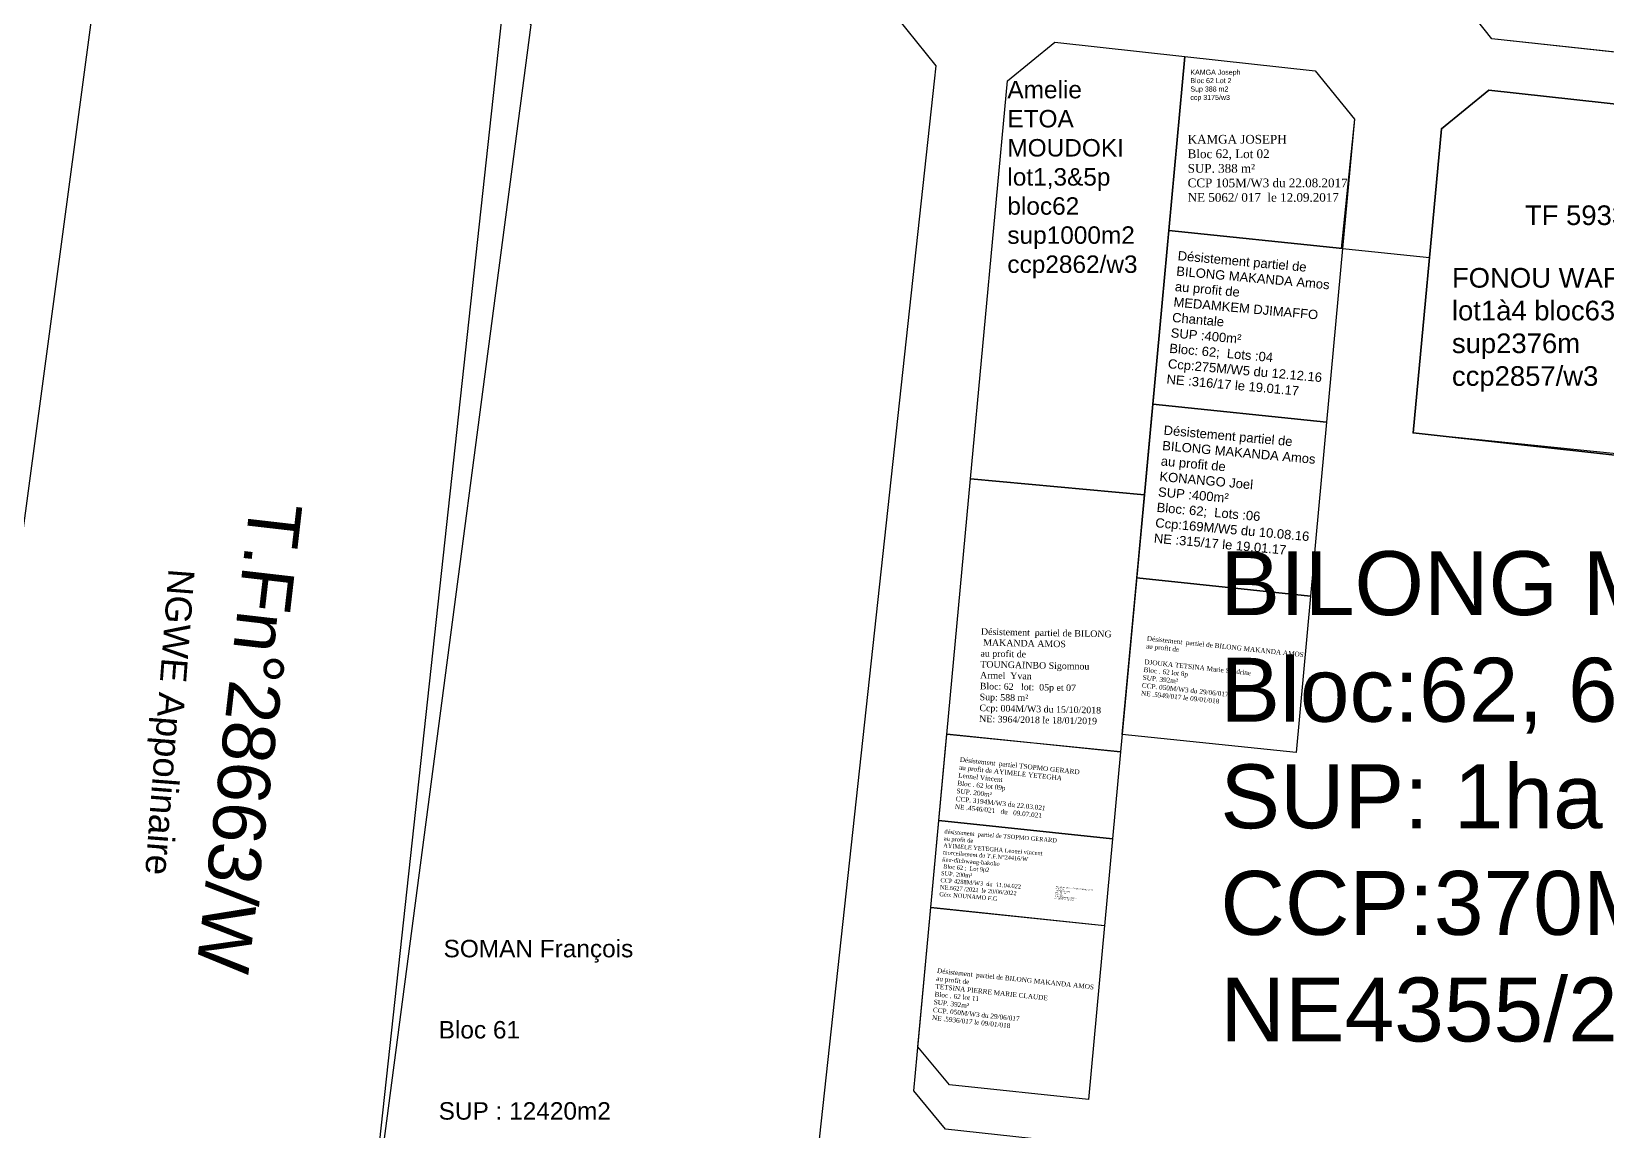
# Model space of a CAD drawing. Header units: millimetres. Extents: x 590121 to 927379, y 438565 to 1441738.
# Drawn here: x 924576.2 to 924756.6, y 1439773.6 to 1439899.5 of the extents above; entities that cross this region are included whole.
import ezdxf

# ---------------------------------------------------------------- set-up
doc = ezdxf.new("R2010")
doc.units = ezdxf.units.MM
doc.header["$LTSCALE"] = 10
doc.layers.add('end maj 26 02 2021', color=30, linetype='Continuous')
doc.layers.add('MAJ JUILLET 2021', color=7, linetype='Continuous')
doc.styles.get("Standard").update_dxf_attribs({"font": 'arial.ttf'})
doc.styles.add('Times 1.0', font='times.ttf', dxfattribs={"width": 0.99, "height": 1})

msp = doc.modelspace()

# ---------------------------------------------------------------- linework, layer by layer
at = {"color": 5, "flags": 128}
msp.add_lwpolyline([(924680.09, 1439809.06), (924699.99, 1439806.99), (924699.07, 1439797.02), (924679.17, 1439799.1)], close=True, dxfattribs=at)
at = {"layer": 'end maj 26 02 2021', "color": 5, "linetype": 'ByBlock'}
for p, q in [((924693.37, 1439898.25), (924708.28, 1439896.61)), ((924708.28, 1439896.61), (924703.63, 1439846.37)), ((924703.63, 1439846.37), (924683.72, 1439848.22))]:
    msp.add_line(p, q, dxfattribs=at)
at = {"layer": 'end maj 26 02 2021', "linetype": 'ByBlock', "flags": 128}
for points in [[(924758.56, 1440037.83), (924875.87, 1440025.08), (924879.42, 1440020.67), (924865.16, 1439889.44), (924860.75, 1439885.89), (924743.44, 1439898.65), (924739.9, 1439903.06), (924754.16, 1440034.29)], [(924635.54, 1439905.37), (924675.3, 1439901.05), (924679.73, 1439895.54), (924653.05, 1439649.91), (924647.91, 1439646.92), (924609.05, 1439663.66), (924605, 1439670.6), (924630.03, 1439900.94)]]:
    msp.add_lwpolyline(points, close=True, dxfattribs=at)
at = {"layer": 'end maj 26 02 2021', "color": 150, "linetype": 'ByBlock', "lineweight": -3, "ltscale": 0.0014, "flags": 128}
for points in [[(924741.63, 1439918.97), (924771.45, 1439915.72), (924769.29, 1439895.84), (924743.44, 1439898.65), (924739.9, 1439903.06)], [(924708.28, 1439896.61), (924723.19, 1439894.96), (924727.7, 1439889.44), (924726.16, 1439874.63), (924706.44, 1439876.69)], [(924706.44, 1439876.69), (924726.33, 1439874.62), (924724.49, 1439854.7), (924704.6, 1439856.77)]]:
    msp.add_lwpolyline(points, close=True, dxfattribs=at)
at = {"layer": 'end maj 26 02 2021', "color": 3, "linetype": 'ByBlock', "lineweight": -3, "ltscale": 0.0014, "flags": 128}
msp.add_lwpolyline([(924558.92, 1439684.91), (924555.05, 1439691.84), (924583.59, 1439905.14), (924586.96, 1439907.81), (924630.71, 1439903.51), (924633.34, 1439900.25), (924603.19, 1439671.12), (924597.89, 1439668.18), (924558.92, 1439684.91)], dxfattribs=at)
at = {"layer": 'end maj 26 02 2021', "color": 5, "linetype": 'ByBlock', "flags": 128}
msp.add_lwpolyline([(924683.72, 1439848.22), (924687.94, 1439893.82), (924693.37, 1439898.25)], dxfattribs=at)
at = {"layer": 'end maj 26 02 2021', "linetype": 'ByBlock', "ltscale": 0.0014, "flags": 128}
msp.add_lwpolyline([(924708.28, 1439896.61), (924723.19, 1439894.96), (924727.7, 1439889.44), (924726.33, 1439874.62), (924706.44, 1439876.69)], close=True, dxfattribs=at)
at = {"layer": 'end maj 26 02 2021', "color": 3, "linetype": 'ByBlock', "lineweight": 35, "flags": 128}
msp.add_lwpolyline([(924743.07, 1439892.77), (924792.78, 1439887.29), (924797.29, 1439881.76), (924794.07, 1439846.9), (924734.42, 1439853.48), (924737.65, 1439888.34)], close=True, dxfattribs=at)
at = {"layer": 'end maj 26 02 2021', "color": 5, "linetype": 'ByBlock', "ltscale": 0.0014, "flags": 128}
msp.add_lwpolyline([(924706.44, 1439876.69), (924736.28, 1439873.58), (924734.42, 1439853.48), (924859.87, 1439840.72), (924851.01, 1439759.2), (924846.6, 1439755.66), (924680.84, 1439773.69), (924677.23, 1439778.1), (924683.72, 1439848.22), (924703.63, 1439846.37)], close=True, dxfattribs=at)
at = {"layer": 'end maj 26 02 2021', "color": 150, "linetype": 'ByBlock', "lineweight": -3, "ltscale": 0.0014, "flags": 128}
for points in [[(924704.6, 1439856.77), (924724.49, 1439854.7), (924722.65, 1439834.78), (924702.75, 1439836.86), (924704.6, 1439856.77), (924724.49, 1439854.7), (924722.65, 1439834.78)], [(924704.6, 1439856.77), (924724.49, 1439854.7), (924722.65, 1439834.78), (924702.75, 1439836.86), (924704.6, 1439856.77)]]:
    msp.add_lwpolyline(points, dxfattribs=at)
at = {"layer": 'end maj 26 02 2021', "color": 150}
for points in [[(924683.72, 1439848.22), (924703.63, 1439846.37), (924700.91, 1439816.94), (924681.01, 1439818.94)], [(924702.75, 1439836.86), (924722.65, 1439834.78), (924721, 1439816.86), (924701.09, 1439818.93)], [(924681.02, 1439819.02), (924700.91, 1439816.94), (924699.07, 1439797.02), (924679.17, 1439799.1)], [(924679.17, 1439799.1), (924699.07, 1439797.03), (924697.23, 1439777.11), (924681.31, 1439778.77), (924677.7, 1439783.16)]]:
    msp.add_lwpolyline(points, close=True, dxfattribs=at)
at = {"layer": 'MAJ JUILLET 2021', "color": 150, "linetype": 'ByBlock', "lineweight": -3, "ltscale": 0.0014, "flags": 128}
msp.add_lwpolyline([(924681.02, 1439819.01), (924700.91, 1439816.94), (924699.99, 1439806.99), (924680.09, 1439809.06)], close=True, dxfattribs=at)

# ---------------------------------------------------------------- texts
at = {"layer": 'end maj 26 02 2021', "color": 1, "linetype": 'ByBlock'}
msp.add_text('T.Fn°28663/W', height=6, rotation=263.4235, dxfattribs=at).set_placement((924601.23, 1439845.79))
at = {"layer": 'end maj 26 02 2021', "color": 7, "linetype": 'ByBlock'}
for s, p in [('SOMAN François', (924623.36, 1439793.4)), ('Bloc 61', (924622.8, 1439784.1)), ('SUP : 12420m2', (924622.8, 1439774.8))]:
    msp.add_text(s, height=2, dxfattribs=at).set_placement(p)
at = {"layer": 'end maj 26 02 2021', "linetype": 'ByBlock', "ltscale": 0.0014, "insert": (924708.9, 1439895.1), "char_height": 0.5781, "width": 6.9522, "attachment_point": 1}
msp.add_mtext('{\\C7;KAMGA Joseph\\PBloc 62 Lot 2\\PSup 388 m2\\Pccp 3175/w3}', dxfattribs=at)
at = {"layer": 'end maj 26 02 2021', "color": 7, "linetype": 'ByBlock', "attachment_point": 1}
for s, insert, char_height, width in [('Amelie ETOA MOUDOKI\\Plot1,3&5p bloc62\\Psup1000m2\\Pccp2862/w3', (924687.94, 1439893.82), 2, 15.69), ('{\\C1;TF 5933/WB}', (924747.22, 1439879.55), 2.25, 33.8175), ('FONOU WAFO Marie\\Plot1à4 bloc63\\Psup2376m\\Pccp2857/w3', (924738.86, 1439872.38), 2.25, 33.8175)]:
    msp.add_mtext(s, dxfattribs=dict(at, insert=insert, char_height=char_height, width=width))
at = {"layer": 'end maj 26 02 2021', "color": 150, "linetype": 'ByBlock', "lineweight": -3, "ltscale": 0.0014, "insert": (924708.59, 1439887.63), "char_height": 1, "width": 18.8786, "attachment_point": 1, "style": 'Times 1.0'}
msp.add_mtext('{\\C256;KAMGA JOSEPH\\PBloc 62, Lot 02\\PSUP. 388 m²\\PCCP 105M/W3 du 22.08.2017\\PNE 5062/ 017  le 12.09.2017}', dxfattribs=at)
at = {"layer": 'end maj 26 02 2021', "linetype": 'ByBlock', "char_height": 1.0654, "width": 96.3326, "attachment_point": 1, "rotation": 354.84}
for s, insert in [('{\\fArial|b0|i0|c0|p34;\\C1;Désistement partiel de\\C7; \\PBILONG MAKANDA Amos\\P\\C1;au profit de \\P\\C7;MEDAMKEM DJIMAFFO\\PChantale\\PSUP :400m²\\PBloc: 62;  Lots :04\\PCcp:275M/W5 du 12.12.16\\PNE :316/17 le 19.01.17}', (924707.51, 1439874.34)), ('{\\fArial|b0|i0|c0|p34;\\C1;Désistement partiel de\\C7; \\PBILONG MAKANDA Amos\\P\\C1;au profit de \\P\\C7;KONANGO Joel \\PSUP :400m²\\PBloc: 62;  Lots :06\\PCcp:169M/W5 du 10.08.16\\PNE :315/17 le 19.01.17}', (924705.9, 1439854.35))]:
    msp.add_mtext(s, dxfattribs=dict(at, insert=insert))
at = {"layer": 'end maj 26 02 2021', "linetype": 'ByBlock', "insert": (924712.34, 1439839.93), "char_height": 7.3255, "width": 148.7154, "attachment_point": 1}
msp.add_mtext('BILONG MAKANDA Amos. \\PBloc:62, 63 et 64\\PSUP: 1ha 53a 64 ca\\PCCP:370MW3\\PNE4355/2010', dxfattribs=at)
at = {"layer": 'end maj 26 02 2021', "color": 7, "linetype": 'ByBlock', "insert": (924594.86, 1439837.76), "char_height": 3, "width": 45.09, "attachment_point": 1, "rotation": 265.6042}
msp.add_mtext('NGWE Appolinaire', dxfattribs=at)
at = {"layer": 'end maj 26 02 2021', "attachment_point": 1}
for s, width, heights, insert, char_height, rotation in [('{\\fTimes New Roman|b0|i0|c0|p18;\\C1;Désistement  partiel de BILONG\\P MAKANDA AMOS \\Pau profit de\\C256;\\PTOUNGAINBO Sigomnou \\PArmel  Yvan\\PBloc: 62   lot:  05p et 07\\PSup: 588 m²\\PCcp: 004M/W3 du 15/10/2018\\PNE: 3964/2018 le 18/01/2019}', 82.2902, [24.8], (924684.92, 1439831.11), 0.75, 358.8586), ('{\\fTimes New Roman|b0|i0|c0|p18;\\C1;Désistement  partiel de BILONG MAKANDA AMOS \\Pau profit de\\C256; \\P\\PDJOUKA TETSINA Marie Sandrine\\PBloc . 62 lot 8p\\PSUP. 392m²\\PCCP. 050M/W3 du 29/06/017\\PNE .5949/017 le 09/01/018}', 213.3848, [49.18], (924703.95, 1439830.23), 0.5417, 353.9571), ('{\\fTimes New Roman|b0|i0|c0|p18;\\C1;Désistement  partiel \\C256;TSOPMO GERARD\\Pau profit de AYIMELE YETEGHA \\PLeonel Vincent \\PBloc . 62 lot 09p\\PSUP. 200m²\\PCCP. 3194M/W3 du 22.03.021\\PNE .4546/021   du   09.07.021}', 213.3848, [49.18], (924682.53, 1439816.34), 0.5417, 353.9571), ('{\\C1;Désistement  partiel de BILONG MAKANDA AMOS \\Pau profit de} \\PTSOPMO GERARD\\PBloc . 62 lot 09\\PSUP. 400m²\\PCCP. 044M/W3 du 28/06/017\\PNE .5961/017 le 09/01/018', 213.3848, [49.18], (924693.51, 1439801.58), 0.1354, 353.9571), ('{\\fTimes New Roman|b0|i0|c0|p18;\\C1;Désistement  partiel de BILONG MAKANDA AMOS \\Pau profit de\\C256; \\PTETSINA PIERRE MARIE CLAUDE\\PBloc . 62 lot 11\\PSUP. 392m²\\PCCP. 050M/W3 du 29/06/017\\PNE .5936/017 le 09/01/018}', 213.3848, [49.18], (924679.92, 1439792.15), 0.5417, 353.9571)]:
    msp.add_mtext_dynamic_manual_height_columns(s, width=width, gutter_width=12.5, heights=heights, dxfattribs=dict(at, insert=insert, char_height=char_height, rotation=rotation))
at = {"layer": 'end maj 26 02 2021', "color": 150, "linetype": 'ByBlock', "lineweight": -3, "ltscale": 0.0014, "insert": (924680.75, 1439808.07), "char_height": 0.48, "width": 43.5908, "attachment_point": 1, "rotation": 355.3729, "style": 'Times 1.0'}
msp.add_mtext('{\\fTimes New Roman|b0|i0|c204|p18;\\W1;\\C1;désistement  partiel de TSOPMO GERARD\\Pau profit de\\C256; \\P\\A1;\\fTimes New Roman|b0|i0|c186|p18;\\W0.99;\\C7;AYIMELE YETEGHA Leonel vincent\\fTimes New Roman|b0|i0|c0|p18;\\P\\C1;morcellement du T.F.N°24416/W \\C7;\\Plieu-dit:bwang-bakoko\\fTimes New Roman|b0|i0|c186|p18;\\P Bloc\\fTimes New Roman|b0|i0|c0|p18; 62 \\fTimes New Roman|b0|i0|c186|p18;;  Lot \\fTimes New Roman|b0|i0|c0|p18;9p2\\P\\fTimes New Roman|b0|i0|c186|p18;SUP.\\fTimes New Roman|b0|i0|c0|p18; 200\\fTimes New Roman|b0|i0|c186|p18;m²\\PCCP\\fTimes New Roman|b0|i0|c0|p18; 4288M\\fTimes New Roman|b0|i0|c186|p18;/W3 \\fTimes New Roman|b0|i0|c0|p18; \\fTimes New Roman|b0|i0|c186|p18;du  \\fTimes New Roman|b0|i0|c0|p18;11\\fTimes New Roman|b0|i0|c186|p18;.\\fTimes New Roman|b0|i0|c0|p18;04\\fTimes New Roman|b0|i0|c186|p18;.02\\fTimes New Roman|b0|i0|c0|p18;2\\P\\fTimes New Roman|b0|i0|c186|p18;NE.\\fTimes New Roman|b0|i0|c0|p18;6627\\fTimes New Roman|b0|i0|c186|p18; /202\\fTimes New Roman|b0|i0|c0|p18;2\\fTimes New Roman|b0|i0|c186|p18;  le\\fTimes New Roman|b0|i0|c0|p18; 20/06/\\fTimes New Roman|b0|i0|c186|p18;202\\fTimes New Roman|b0|i0|c0|p18;2\\P\\C1;Géo: NOUNAMO F.G}', dxfattribs=at)

doc.saveas('drawing.dxf')
